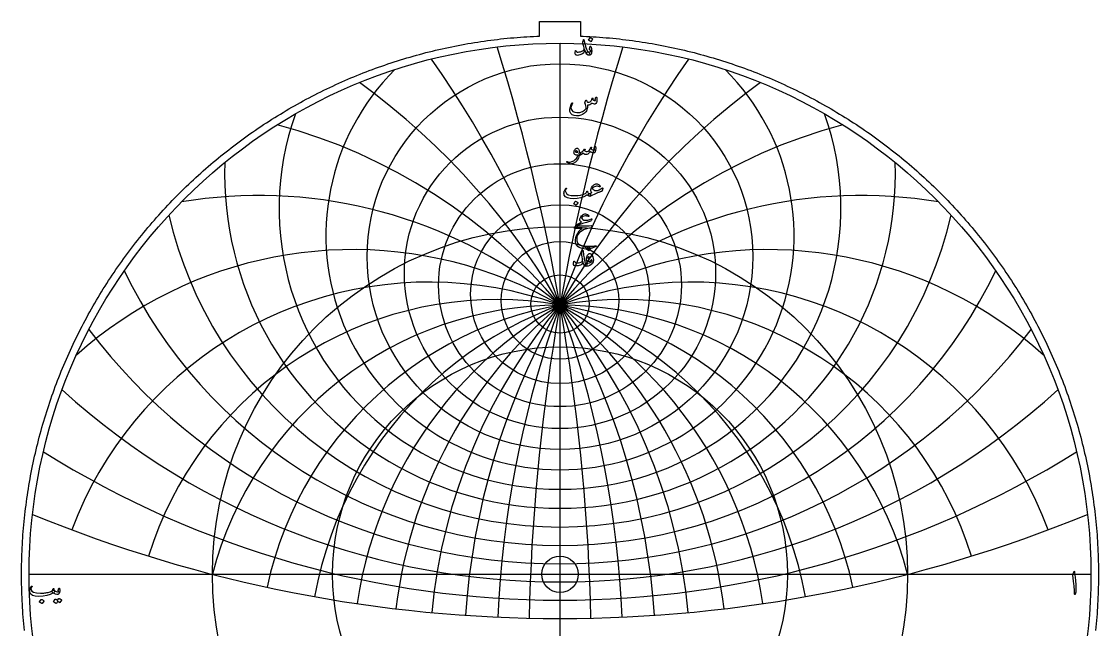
# Model space of a CAD drawing. Header units: millimetres. Extents: x -62 to 62, y -62 to 63.
# Drawn here: x -61.6 to 61.6, y -6.3 to 63.2 of the extents above; entities that cross this region are included whole.
import ezdxf

# ---------------------------------------------------------------- set-up
doc = ezdxf.new("R2010")
doc.units = ezdxf.units.MM
for name, color, linetype in [('CUT_INNER', 6, 'Continuous'), ('CUT_OUTER', 1, 'Continuous'), ('ENGRAVE', 7, 'Continuous'), ('ENGRAVE_FINE', 8, 'Continuous'), ('TEXT', 5, 'Continuous')]:
    doc.layers.add(name, color=color, linetype=linetype)

msp = doc.modelspace()

# ---------------------------------------------------------------- linework, layer by layer
at = {"layer": 'CUT_INNER'}
msp.add_circle((0, 0), 2.075, dxfattribs=at)
at = {"layer": 'CUT_OUTER'}
msp.add_lwpolyline([(-61.2776, -6.4152), (-61.3158, -6.0391), (-61.3517, -5.6627), (-61.3853, -5.2862), (-61.4166, -4.9094), (-61.4456, -4.5325), (-61.4722, -4.1554), (-61.4966, -3.7781), (-61.5186, -3.4007), (-61.5383, -3.0232), (-61.5557, -2.6455), (-61.5708, -2.2678), (-61.5835, -1.89), (-61.5939, -1.512), (-61.6021, -1.1341), (-61.6079, -0.7561), (-61.6113, -0.378), (-61.6125, 0), (-61.6113, 0.378), (-61.6079, 0.7561), (-61.6021, 1.1341), (-61.5939, 1.512), (-61.5835, 1.89), (-61.5708, 2.2678), (-61.5557, 2.6455), (-61.5383, 3.0232), (-61.5186, 3.4007), (-61.4966, 3.7781), (-61.4722, 4.1554), (-61.4456, 4.5325), (-61.4166, 4.9094), (-61.3853, 5.2862), (-61.3517, 5.6627), (-61.3158, 6.0391), (-61.2776, 6.4152), (-61.2371, 6.7911), (-61.1943, 7.1667), (-61.1491, 7.542), (-61.1017, 7.9171), (-61.052, 8.2919), (-61, 8.6663), (-60.9456, 9.0404), (-60.889, 9.4142), (-60.8301, 9.7876), (-60.7689, 10.1607), (-60.7054, 10.5334), (-60.6396, 10.9057), (-60.5716, 11.2775), (-60.5012, 11.649), (-60.4286, 12.02), (-60.3537, 12.3906), (-60.2766, 12.7606), (-60.1971, 13.1303), (-60.1154, 13.4994), (-60.0315, 13.868), (-59.9453, 14.2361), (-59.8568, 14.6036), (-59.7661, 14.9706), (-59.6731, 15.3371), (-59.5778, 15.7029), (-59.4804, 16.0682), (-59.3807, 16.4328), (-59.2787, 16.7969), (-59.1745, 17.1603), (-59.0681, 17.5231), (-58.9595, 17.8852), (-58.8486, 18.2466), (-58.7356, 18.6073), (-58.6203, 18.9674), (-58.5028, 19.3267), (-58.3831, 19.6853), (-58.2612, 20.0432), (-58.1372, 20.4003), (-58.0109, 20.7566), (-57.8824, 21.1122), (-57.7518, 21.4669), (-57.619, 21.8209), (-57.484, 22.174), (-57.3469, 22.5263), (-57.2076, 22.8778), (-57.0661, 23.2284), (-56.9225, 23.5781), (-56.7768, 23.9269), (-56.6289, 24.2748), (-56.4789, 24.6218), (-56.3267, 24.9679), (-56.1725, 25.3131), (-56.0161, 25.6573), (-55.8576, 26.0005), (-55.697, 26.3427), (-55.5344, 26.684), (-55.3696, 27.0242), (-55.2027, 27.3635), (-55.0338, 27.7017), (-54.8628, 28.0388), (-54.6897, 28.3749), (-54.5146, 28.71), (-54.3374, 29.0439), (-54.1581, 29.3768), (-53.9769, 29.7085), (-53.7936, 30.0392), (-53.6082, 30.3687), (-53.4209, 30.6971), (-53.2315, 31.0243), (-53.0402, 31.3503), (-52.8468, 31.6752), (-52.6515, 31.9988), (-52.4541, 32.3213), (-52.2548, 32.6425), (-52.0535, 32.9625), (-51.8503, 33.2813), (-51.6451, 33.5988), (-51.438, 33.9151), (-51.2289, 34.2301), (-51.0179, 34.5438), (-50.805, 34.8562), (-50.5902, 35.1672), (-50.3734, 35.477), (-50.1548, 35.7854), (-49.9343, 36.0925), (-49.7119, 36.3982), (-49.4876, 36.7025), (-49.2615, 37.0055), (-49.0335, 37.307), (-48.8037, 37.6072), (-48.572, 37.906), (-48.3385, 38.2033), (-48.1032, 38.4992), (-47.866, 38.7936), (-47.6271, 39.0866), (-47.3864, 39.3781), (-47.1439, 39.6681), (-46.8996, 39.9566), (-46.6535, 40.2436), (-46.4057, 40.5291), (-46.1562, 40.8131), (-45.9049, 41.0955), (-45.6519, 41.3764), (-45.3971, 41.6558), (-45.1407, 41.9335), (-44.8825, 42.2097), (-44.6227, 42.4843), (-44.3612, 42.7573), (-44.098, 43.0287), (-43.8331, 43.2985), (-43.5666, 43.5666), (-43.2985, 43.8331), (-43.0287, 44.098), (-42.7573, 44.3612), (-42.4843, 44.6227), (-42.2097, 44.8825), (-41.9335, 45.1407), (-41.6558, 45.3971), (-41.3764, 45.6519), (-41.0955, 45.9049), (-40.8131, 46.1562), (-40.5291, 46.4057), (-40.2436, 46.6535), (-39.9566, 46.8996), (-39.6681, 47.1439), (-39.3781, 47.3864), (-39.0866, 47.6271), (-38.7936, 47.866), (-38.4992, 48.1032), (-38.2033, 48.3385), (-37.906, 48.572), (-37.6072, 48.8037), (-37.307, 49.0335), (-37.0055, 49.2615), (-36.7025, 49.4876), (-36.3982, 49.7119), (-36.0925, 49.9343), (-35.7854, 50.1548), (-35.477, 50.3734), (-35.1672, 50.5902), (-34.8562, 50.805), (-34.5438, 51.0179), (-34.2301, 51.2289), (-33.9151, 51.438), (-33.5988, 51.6451), (-33.2813, 51.8503), (-32.9625, 52.0535), (-32.6425, 52.2548), (-32.3213, 52.4541), (-31.9988, 52.6515), (-31.6752, 52.8468), (-31.3503, 53.0402), (-31.0243, 53.2315), (-30.6971, 53.4209), (-30.3687, 53.6082), (-30.0392, 53.7936), (-29.7085, 53.9769), (-29.3768, 54.1581), (-29.0439, 54.3374), (-28.71, 54.5146), (-28.3749, 54.6897), (-28.0388, 54.8628), (-27.7017, 55.0338), (-27.3635, 55.2027), (-27.0242, 55.3696), (-26.684, 55.5344), (-26.3427, 55.697), (-26.0005, 55.8576), (-25.6573, 56.0161), (-25.3131, 56.1725), (-24.9679, 56.3267), (-24.6218, 56.4789), (-24.2748, 56.6289), (-23.9269, 56.7768), (-23.5781, 56.9225), (-23.2284, 57.0661), (-22.8778, 57.2076), (-22.5263, 57.3469), (-22.174, 57.484), (-21.8209, 57.619), (-21.4669, 57.7518), (-21.1122, 57.8824), (-20.7566, 58.0109), (-20.4003, 58.1372), (-20.0432, 58.2612), (-19.6853, 58.3831), (-19.3267, 58.5028), (-18.9674, 58.6203), (-18.6073, 58.7356), (-18.2466, 58.8486), (-17.8852, 58.9595), (-17.5231, 59.0681), (-17.1603, 59.1745), (-16.7969, 59.2787), (-16.4328, 59.3807), (-16.0682, 59.4804), (-15.7029, 59.5778), (-15.3371, 59.6731), (-14.9706, 59.7661), (-14.6036, 59.8568), (-14.2361, 59.9453), (-13.868, 60.0315), (-13.4994, 60.1154), (-13.1303, 60.1971), (-12.7606, 60.2766), (-12.3906, 60.3537), (-12.02, 60.4286), (-11.649, 60.5012), (-11.2775, 60.5716), (-10.9057, 60.6396), (-10.5334, 60.7054), (-10.1607, 60.7689), (-9.7876, 60.8301), (-9.4142, 60.889), (-9.0404, 60.9456), (-8.6663, 61), (-8.2919, 61.052), (-7.9171, 61.1017), (-7.542, 61.1491), (-7.1667, 61.1943), (-6.7911, 61.2371), (-6.4152, 61.2776), (-6.0391, 61.3158), (-5.6627, 61.3517), (-5.2862, 61.3853), (-4.9094, 61.4166), (-4.5325, 61.4456), (-4.1554, 61.4722), (-3.7781, 61.4966), (-3.4007, 61.5186), (-3.0232, 61.5383), (-2.6455, 61.5557), (-2.3625, 61.567), (-2.3625, 63.2325), (2.3625, 63.2325), (2.3625, 61.567), (2.6455, 61.5557), (3.0232, 61.5383), (3.4007, 61.5186), (3.7781, 61.4966), (4.1554, 61.4722), (4.5325, 61.4456), (4.9094, 61.4166), (5.2862, 61.3853), (5.6627, 61.3517), (6.0391, 61.3158), (6.4152, 61.2776), (6.7911, 61.2371), (7.1667, 61.1943), (7.542, 61.1491), (7.9171, 61.1017), (8.2919, 61.052), (8.6663, 61), (9.0404, 60.9456), (9.4142, 60.889), (9.7876, 60.8301), (10.1607, 60.7689), (10.5334, 60.7054), (10.9057, 60.6396), (11.2775, 60.5716), (11.649, 60.5012), (12.02, 60.4286), (12.3906, 60.3537), (12.7606, 60.2766), (13.1303, 60.1971), (13.4994, 60.1154), (13.868, 60.0315), (14.2361, 59.9453), (14.6036, 59.8568), (14.9706, 59.7661), (15.3371, 59.6731), (15.7029, 59.5778), (16.0682, 59.4804), (16.4328, 59.3807), (16.7969, 59.2787), (17.1603, 59.1745), (17.5231, 59.0681), (17.8852, 58.9595), (18.2466, 58.8486), (18.6073, 58.7356), (18.9674, 58.6203), (19.3267, 58.5028), (19.6853, 58.3831), (20.0432, 58.2612), (20.4003, 58.1372), (20.7566, 58.0109), (21.1122, 57.8824), (21.4669, 57.7518), (21.8209, 57.619), (22.174, 57.484), (22.5263, 57.3469), (22.8778, 57.2076), (23.2284, 57.0661), (23.5781, 56.9225), (23.9269, 56.7768), (24.2748, 56.6289), (24.6218, 56.4789), (24.9679, 56.3267), (25.3131, 56.1725), (25.6573, 56.0161), (26.0005, 55.8576), (26.3427, 55.697), (26.684, 55.5344), (27.0242, 55.3696), (27.3635, 55.2027), (27.7017, 55.0338), (28.0388, 54.8628), (28.3749, 54.6897), (28.71, 54.5146), (29.0439, 54.3374), (29.3768, 54.1581), (29.7085, 53.9769), (30.0392, 53.7936), (30.3687, 53.6082), (30.6971, 53.4209), (31.0243, 53.2315), (31.3503, 53.0402), (31.6752, 52.8468), (31.9988, 52.6515), (32.3213, 52.4541), (32.6425, 52.2548), (32.9625, 52.0535), (33.2813, 51.8503), (33.5988, 51.6451), (33.9151, 51.438), (34.2301, 51.2289), (34.5438, 51.0179), (34.8562, 50.805), (35.1672, 50.5902), (35.477, 50.3734), (35.7854, 50.1548), (36.0925, 49.9343), (36.3982, 49.7119), (36.7025, 49.4876), (37.0055, 49.2615), (37.307, 49.0335), (37.6072, 48.8037), (37.906, 48.572), (38.2033, 48.3385), (38.4992, 48.1032), (38.7936, 47.866), (39.0866, 47.6271), (39.3781, 47.3864), (39.6681, 47.1439), (39.9566, 46.8996), (40.2436, 46.6535), (40.5291, 46.4057), (40.8131, 46.1562), (41.0955, 45.9049), (41.3764, 45.6519), (41.6558, 45.3971), (41.9335, 45.1407), (42.2097, 44.8825), (42.4843, 44.6227), (42.7573, 44.3612), (43.0287, 44.098), (43.2985, 43.8331), (43.5666, 43.5666), (43.8331, 43.2985), (44.098, 43.0287), (44.3612, 42.7573), (44.6227, 42.4843), (44.8825, 42.2097), (45.1407, 41.9335), (45.3971, 41.6558), (45.6519, 41.3764), (45.9049, 41.0955), (46.1562, 40.8131), (46.4057, 40.5291), (46.6535, 40.2436), (46.8996, 39.9566), (47.1439, 39.6681), (47.3864, 39.3781), (47.6271, 39.0866), (47.866, 38.7936), (48.1032, 38.4992), (48.3385, 38.2033), (48.572, 37.906), (48.8037, 37.6072), (49.0335, 37.307), (49.2615, 37.0055), (49.4876, 36.7025), (49.7119, 36.3982), (49.9343, 36.0925), (50.1548, 35.7854), (50.3734, 35.477), (50.5902, 35.1672), (50.805, 34.8562), (51.0179, 34.5438), (51.2289, 34.2301), (51.438, 33.9151), (51.6451, 33.5988), (51.8503, 33.2813), (52.0535, 32.9625), (52.2548, 32.6425), (52.4541, 32.3213), (52.6515, 31.9988), (52.8468, 31.6752), (53.0402, 31.3503), (53.2315, 31.0243), (53.4209, 30.6971), (53.6082, 30.3687), (53.7936, 30.0392), (53.9769, 29.7085), (54.1581, 29.3768), (54.3374, 29.0439), (54.5146, 28.71), (54.6897, 28.3749), (54.8628, 28.0388), (55.0338, 27.7017), (55.2027, 27.3635), (55.3696, 27.0242), (55.5344, 26.684), (55.697, 26.3427), (55.8576, 26.0005), (56.0161, 25.6573), (56.1725, 25.3131), (56.3267, 24.9679), (56.4789, 24.6218), (56.6289, 24.2748), (56.7768, 23.9269), (56.9225, 23.5781), (57.0661, 23.2284), (57.2076, 22.8778), (57.3469, 22.5263), (57.484, 22.174), (57.619, 21.8209), (57.7518, 21.4669), (57.8824, 21.1122), (58.0109, 20.7566), (58.1372, 20.4003), (58.2612, 20.0432), (58.3831, 19.6853), (58.5028, 19.3267), (58.6203, 18.9674), (58.7356, 18.6073), (58.8486, 18.2466), (58.9595, 17.8852), (59.0681, 17.5231), (59.1745, 17.1603), (59.2787, 16.7969), (59.3807, 16.4328), (59.4804, 16.0682), (59.5778, 15.7029), (59.6731, 15.3371), (59.7661, 14.9706), (59.8568, 14.6036), (59.9453, 14.2361), (60.0315, 13.868), (60.1154, 13.4994), (60.1971, 13.1303), (60.2766, 12.7606), (60.3537, 12.3906), (60.4286, 12.02), (60.5012, 11.649), (60.5716, 11.2775), (60.6396, 10.9057), (60.7054, 10.5334), (60.7689, 10.1607), (60.8301, 9.7876), (60.889, 9.4142), (60.9456, 9.0404), (61, 8.6663), (61.052, 8.2919), (61.1017, 7.9171), (61.1491, 7.542), (61.1943, 7.1667), (61.2371, 6.7911), (61.2776, 6.4152), (61.3158, 6.0391), (61.3517, 5.6627), (61.3853, 5.2862), (61.4166, 4.9094), (61.4456, 4.5325), (61.4722, 4.1554), (61.4966, 3.7781), (61.5186, 3.4007), (61.5383, 3.0232), (61.5557, 2.6455), (61.5708, 2.2678), (61.5835, 1.89), (61.5939, 1.512), (61.6021, 1.1341), (61.6079, 0.7561), (61.6113, 0.378), (61.6125, 0), (61.6113, -0.378), (61.6079, -0.7561), (61.6021, -1.1341), (61.5939, -1.512), (61.5835, -1.89), (61.5708, -2.2678), (61.5557, -2.6455), (61.5383, -3.0232), (61.5186, -3.4007), (61.4966, -3.7781), (61.4722, -4.1554), (61.4456, -4.5325), (61.4166, -4.9094), (61.3853, -5.2862), (61.3517, -5.6627), (61.3158, -6.0391), (61.2776, -6.4152)], dxfattribs=at)
at = {"layer": 'ENGRAVE'}
for points in [[(0, -60.75), (0, 60.75)], [(-60.75, 0), (60.75, 0)]]:
    msp.add_lwpolyline(points, dxfattribs=at)
for centre, radius in [((0, 0), 60.75), ((0, 36.3411), 22.0635), ((0, 34.4854), 17.81), ((0, 33.0774), 13.8964), ((0, 32.0447), 10.2281), ((0, 0), 39.7663), ((0, 31.338), 6.7299), ((0, 30.9259), 3.339), ((0, 30.7904), 0.81), ((0, 0), 26.0306)]:
    msp.add_circle(centre, radius, dxfattribs=at)
for centre, radius, start, end in [((0, 38.7506), 26.7823, 134.845417, 45.154583), ((0, 41.8697), 32.139, 160.359894, 19.640106), ((0, 45.9333), 38.3834, 178.254365, 1.745635), ((0, 51.3069), 45.8949, 192.859961, 347.140039), ((0, 58.5888), 55.2844, 205.59371, 334.40629), ((0, -10.2843), 41.0746, 14.5, 165.5), ((0, -10.2843), 41.0746, 14.5, 165.5), ((0, 68.8235), 67.6085, 217.12705, 322.87295), ((0, 84.0069), 84.8746, 227.837951, 312.162049), ((0, 108.4777), 111.4329, 237.963138, 302.036862), ((0, 153.7649), 158.8238, 247.662981, 292.337019)]:
    msp.add_arc(centre, radius, start, end, dxfattribs=at)
at = {"layer": 'ENGRAVE_FINE'}
for centre, radius, start, end in [((-232.9458, -10.2843), 236.5394, 1.275347, 17.367591), ((-232.9458, -10.2843), 236.5394, 1.275347, 17.367591), ((232.9458, -10.2843), 236.5394, 162.632409, 178.724653), ((232.9458, -10.2843), 236.5394, 162.632409, 178.724653), ((-112.8516, -10.2843), 120.0942, 2.570044, 35.199227), ((-112.8516, -10.2843), 120.0942, 2.570044, 35.199227), ((112.8516, -10.2843), 120.0942, 144.800773, 177.429956), ((112.8516, -10.2843), 120.0942, 144.800773, 177.429956), ((-71.1433, -10.2843), 82.1493, 3.904621, 54.083754), ((-71.1433, -10.2843), 82.1493, 3.904621, 54.083754), ((71.1433, -10.2843), 82.1493, 125.916246, 176.095379), ((71.1433, -10.2843), 82.1493, 125.916246, 176.095379), ((-48.9508, -10.2843), 63.9008, 5.30213, 74.940025), ((-48.9508, -10.2843), 63.9008, 5.30213, 74.940025), ((48.9508, -10.2843), 63.9008, 105.059975, 174.69787), ((48.9508, -10.2843), 63.9008, 105.059975, 174.69787), ((-34.4657, -10.2843), 53.6191, 6.789823, 99.494308), ((-34.4657, -10.2843), 53.6191, 6.789823, 99.494308), ((34.4657, -10.2843), 53.6191, 80.505692, 173.210177), ((34.4657, -10.2843), 53.6191, 80.505692, 173.210177), ((-23.7144, -10.2843), 47.4289, 8.401461, 131.819689), ((-23.7144, -10.2843), 47.4289, 8.401461, 131.819689), ((23.7144, -10.2843), 47.4289, 48.180311, 171.598539), ((23.7144, -10.2843), 47.4289, 48.180311, 171.598539), ((-14.9499, -10.2843), 43.7107, 10.180676, 159.405261), ((-14.9499, -10.2843), 43.7107, 10.180676, 159.405261), ((14.9499, -10.2843), 43.7107, 20.594739, 169.819324), ((14.9499, -10.2843), 43.7107, 20.594739, 169.819324), ((-7.2426, -10.2843), 41.7083, 12.186153, 162.758056), ((-7.2426, -10.2843), 41.7083, 12.186153, 162.758056), ((7.2426, -10.2843), 41.7083, 17.241944, 167.813847), ((7.2426, -10.2843), 41.7083, 17.241944, 167.813847)]:
    msp.add_arc(centre, radius, start, end, dxfattribs=at)
at = {"layer": 'TEXT'}
for points in [[(2.7538, 61.0729), (2.7745, 60.9787), (2.7969, 60.8829), (2.8212, 60.7855), (2.8472, 60.6866), (2.8751, 60.5857), (2.9047, 60.4823), (2.9362, 60.3764), (2.9694, 60.2681), (3.0365, 60.0732), (3.0978, 59.9268), (3.1533, 59.8289), (3.2029, 59.7795), (3.2463, 59.7501), (3.2901, 59.7085), (3.3343, 59.6548), (3.379, 59.5891), (3.4212, 59.5075), (3.4329, 59.4462), (3.414, 59.4051), (3.3646, 59.3843), (3.205, 59.4004), (3.0637, 59.5064), (2.9409, 59.7022), (2.8365, 59.9878), (2.8342, 59.9926), (2.8311, 59.9959), (2.827, 59.998), (2.8221, 59.9986), (2.8185, 59.998), (2.8149, 59.9959), (2.8113, 59.9926), (2.8077, 59.9878), (2.7976, 59.9416), (2.7853, 59.8926), (2.7707, 59.841), (2.7538, 59.7867), (2.7354, 59.7352), (2.7161, 59.6923), (2.6959, 59.658), (2.6748, 59.6322), (2.5989, 59.5659), (2.5041, 59.5073), (2.3905, 59.4563), (2.258, 59.413), (2.1233, 59.3809), (2.0065, 59.3672), (1.9077, 59.3719), (1.8269, 59.395), (1.7577, 59.453), (1.7263, 59.5549), (1.7326, 59.7009), (1.7766, 59.8908), (1.7809, 59.8971), (1.7865, 59.9016), (1.7935, 59.9043), (1.8018, 59.9052), (1.8116, 59.9041), (1.8197, 59.9007), (1.826, 59.8951), (1.8305, 59.8872), (1.8476, 59.8475), (1.8664, 59.8145), (1.8871, 59.7882), (1.9095, 59.7687), (1.9796, 59.7426), (2.0748, 59.7364), (2.1952, 59.7498), (2.3407, 59.7831), (2.4958, 59.8329), (2.6164, 59.889), (2.7024, 59.9515), (2.7538, 60.0202), (2.7624, 60.0898), (2.7484, 60.2088), (2.7121, 60.3772), (2.6532, 60.595), (2.6249, 60.7098), (2.6083, 60.8025), (2.6034, 60.8732), (2.6101, 60.922), (2.6784, 61.116), (2.6858, 61.1364), (2.6937, 61.151), (2.702, 61.1598), (2.7107, 61.1627), (2.7215, 61.1571), (2.7323, 61.1402), (2.7431, 61.1121), (2.7538, 61.0729)], [(3.4796, 59.9124), (3.4585, 59.9477), (3.4383, 59.978), (3.4189, 60.0033), (3.4005, 60.0238), (3.3873, 60.0413), (3.3799, 60.0615), (3.3783, 60.0844), (3.3826, 60.11), (3.458, 60.383), (3.4686, 60.4068), (3.4823, 60.4136), (3.4991, 60.4033), (3.5191, 60.3759), (3.5492, 60.3177), (3.5748, 60.2474), (3.5959, 60.165), (3.6125, 60.0705), (3.6222, 59.9798), (3.626, 59.8908), (3.624, 59.8037), (3.6161, 59.7184), (3.6033, 59.6441), (3.5865, 59.5792), (3.5656, 59.5237), (3.5406, 59.4777), (3.5099, 59.4435), (3.4679, 59.4166), (3.4147, 59.3968), (3.3502, 59.3843), (3.2842, 59.3818), (3.2227, 59.3923), (3.1657, 59.4159), (3.1131, 59.4525), (3.0725, 59.499), (3.0511, 59.5522), (3.0491, 59.6122), (3.0664, 59.6789), (3.094, 59.7334), (3.1266, 59.7678), (3.1641, 59.7819), (3.2065, 59.7759), (3.3044, 59.7523), (3.3898, 59.7498), (3.4625, 59.7685), (3.5227, 59.8082), (3.524, 59.8188), (3.5173, 59.8396), (3.5025, 59.8709), (3.4796, 59.9124)], [(3.4472, 61.3818), (3.4517, 61.3863), (3.458, 61.389), (3.4661, 61.3899), (3.476, 61.389), (3.5458, 61.3607), (3.6116, 61.3261), (3.6734, 61.2853), (3.7311, 61.2381), (3.7367, 61.2309), (3.7391, 61.2237), (3.7385, 61.2166), (3.7347, 61.2094), (3.5658, 60.9363), (3.5595, 60.9298), (3.5514, 60.9282), (3.5415, 60.9316), (3.5299, 60.9399), (3.5198, 60.9471), (3.5038, 60.9579), (3.482, 60.9723), (3.4544, 60.9902), (3.4205, 61.0118), (3.3799, 61.0369), (3.3325, 61.0657), (3.2784, 61.098), (3.2712, 61.1034), (3.2676, 61.1088), (3.2676, 61.1142), (3.2712, 61.1196)], [(4.0993, 54.5648), (4.1056, 54.5805), (4.1137, 54.5917), (4.1236, 54.5984), (4.1352, 54.6007), (4.1503, 54.5989), (4.1631, 54.5935), (4.1736, 54.5845), (4.182, 54.5719), (4.2024, 54.527), (4.217, 54.4714), (4.2257, 54.4049), (4.2287, 54.3276), (4.2208, 54.2014), (4.1972, 54.0815), (4.1579, 53.9679), (4.1029, 53.8606), (4.084, 53.8348), (4.0634, 53.8148), (4.0409, 53.8006), (4.0167, 53.7923), (3.9289, 53.7867), (3.8344, 53.8022), (3.7331, 53.8388), (3.6251, 53.8965), (3.5341, 53.7719), (3.4266, 53.689), (3.3024, 53.6479), (3.1616, 53.6486), (3.157, 53.5728), (3.1504, 53.5), (3.1417, 53.43), (3.1311, 53.363), (3.1184, 53.2984), (3.1037, 53.2359), (3.087, 53.1754), (3.0682, 53.1169), (3.0246, 53.0114), (2.9658, 52.9139), (2.8917, 52.8245), (2.8023, 52.7432), (2.5933, 52.604), (2.3721, 52.5061), (2.1388, 52.4495), (1.8934, 52.4343), (1.617, 52.4718), (1.3985, 52.5699), (1.2379, 52.7286), (1.1353, 52.948), (1.1214, 53.0271), (1.1191, 53.1205), (1.1286, 53.2283), (1.1497, 53.3504), (1.1836, 53.4842), (1.2314, 53.6235), (1.2932, 53.7681), (1.3688, 53.9181), (1.3749, 53.9275), (1.3823, 53.9342), (1.3911, 53.9383), (1.4012, 53.9396), (1.4113, 53.9387), (1.42, 53.936), (1.4274, 53.9315), (1.4335, 53.9253), (1.4375, 53.916), (1.4389, 53.9064), (1.4375, 53.8963), (1.4335, 53.8857), (1.3374, 53.6861), (1.2754, 53.522), (1.2476, 53.3933), (1.2539, 53.3001), (1.3446, 53.0947), (1.4874, 52.9453), (1.6823, 52.8521), (1.9293, 52.8151), (2.2747, 52.8371), (2.567, 52.9247), (2.8064, 53.0778), (2.9928, 53.2965), (2.9921, 53.4407), (2.9685, 53.5929), (2.922, 53.7533), (2.8526, 53.9217), (2.8439, 53.9387), (2.8392, 53.954), (2.8385, 53.9675), (2.8419, 53.9791), (2.8612, 54.0192), (2.8796, 54.0568), (2.8971, 54.092), (2.9137, 54.1247), (2.9294, 54.1544), (2.9443, 54.1808), (2.9582, 54.2038), (2.9712, 54.2235), (2.9786, 54.2318), (2.9865, 54.2351), (2.9948, 54.2336), (3.0035, 54.227), (3.008, 54.2221), (3.0143, 54.2145), (3.0224, 54.2041), (3.0323, 54.1911), (3.0435, 54.1754), (3.0556, 54.157), (3.0687, 54.1359), (3.0826, 54.1121), (3.1109, 54.0663), (3.1347, 54.033), (3.154, 54.0124), (3.1688, 54.0043), (3.2622, 53.9964), (3.3556, 54.0124), (3.449, 54.0521), (3.5424, 54.1157), (3.5764, 54.1579), (3.6098, 54.227), (3.6428, 54.3232), (3.6754, 54.4462), (3.6785, 54.4579), (3.6844, 54.4678), (3.6929, 54.4758), (3.7041, 54.4821), (3.7147, 54.4862), (3.7248, 54.4875), (3.7344, 54.4862), (3.7436, 54.4821), (3.7573, 54.4597), (3.7625, 54.4175), (3.7591, 54.3555), (3.7472, 54.2738), (3.8198, 54.2293), (3.8972, 54.2001), (3.9796, 54.1862), (4.067, 54.1875), (4.0659, 54.2138), (4.0625, 54.2351), (4.0569, 54.2515), (4.049, 54.263), (4.04, 54.2738), (4.0346, 54.2845), (4.0329, 54.2953), (4.0346, 54.3061)], [(2.2006, 47.8996), (2.1163, 47.6039), (1.9751, 47.3562), (1.7768, 47.1566), (1.5215, 47.005), (1.4858, 46.9896), (1.4506, 46.9758), (1.4158, 46.9636), (1.3814, 46.9529), (1.3477, 46.944), (1.3149, 46.9372), (1.2831, 46.9324), (1.2521, 46.9295), (1.1748, 46.9406), (1.0724, 46.9807), (0.9449, 47.0501), (0.7922, 47.1487), (0.7758, 47.1629), (0.7662, 47.1765), (0.7632, 47.1898), (0.7671, 47.2026), (0.7756, 47.2125), (0.7868, 47.217), (0.8007, 47.2161), (0.8173, 47.2098), (0.9761, 47.1584), (1.1542, 47.1586), (1.3515, 47.2105), (1.5682, 47.314), (1.7452, 47.4341), (1.8916, 47.5753), (2.0074, 47.7377), (2.0928, 47.9211), (2.0921, 47.9277), (2.0901, 47.9328), (2.0867, 47.9366), (2.082, 47.9391), (1.9583, 47.9463), (1.853, 47.9607), (1.7661, 47.9822), (1.6976, 48.011), (1.6446, 48.0554), (1.6113, 48.1169), (1.5979, 48.1955), (1.6042, 48.2912), (1.6062, 48.3039), (1.6087, 48.3168), (1.6116, 48.3299), (1.6149, 48.3433), (1.6188, 48.3571), (1.623, 48.3716), (1.6277, 48.3867), (1.6329, 48.4026), (1.6751, 48.5052), (1.7263, 48.5903), (1.7865, 48.6579), (1.8557, 48.708), (1.9264, 48.7353), (1.9913, 48.7349), (2.0503, 48.7066), (2.1036, 48.6505), (2.15, 48.5723), (2.1853, 48.4816), (2.2093, 48.3783), (2.2221, 48.2625), (2.2292, 48.2626), (2.236, 48.2629), (2.2427, 48.2635), (2.2491, 48.2643), (2.2555, 48.265), (2.2621, 48.2656), (2.2689, 48.2659), (2.276, 48.266), (2.3003, 48.2609), (2.3191, 48.2454), (2.3326, 48.2196), (2.3407, 48.1834), (2.344, 48.1437), (2.3434, 48.1035), (2.3387, 48.0628), (2.3299, 48.0217), (2.3184, 47.9856), (2.3056, 47.9598), (2.2915, 47.9443), (2.276, 47.9391), (2.2077, 47.9391), (2.2073, 47.9326), (2.2059, 47.9238), (2.2037, 47.9128), (2.2006, 47.8996)], [(2.0281, 48.302), (1.9904, 48.3678), (1.9491, 48.4142), (1.9042, 48.4414), (1.8557, 48.4493), (1.8267, 48.4416), (1.8009, 48.4295), (1.7782, 48.4129), (1.7586, 48.3918), (1.7524, 48.3806), (1.7515, 48.3684), (1.756, 48.3554), (1.7658, 48.3415), (1.8029, 48.3089), (1.8565, 48.2867), (1.9268, 48.2748), (2.0137, 48.2732), (2.0227, 48.275), (2.0281, 48.2804), (2.0299, 48.2894), (2.0281, 48.302)], [(4.0149, 48.963), (4.0227, 48.9684), (4.032, 48.9666), (4.0425, 48.9577), (4.0544, 48.9415), (4.0672, 48.9141), (4.0769, 48.875), (4.0834, 48.8243), (4.0867, 48.7618), (4.0879, 48.6909), (4.084, 48.6217), (4.0753, 48.5544), (4.0616, 48.4888), (4.0216, 48.3613), (3.9772, 48.2696), (3.9282, 48.214), (3.8748, 48.1942), (3.7484, 48.2016), (3.6314, 48.2346), (3.5238, 48.2932), (3.4257, 48.3774), (3.3583, 48.2447), (3.2784, 48.1412), (3.1859, 48.0669), (3.0808, 48.0217), (2.9705, 48.0119), (2.8589, 48.0397), (2.746, 48.1053), (2.6317, 48.2086), (2.5392, 48.0907), (2.4485, 48.0065), (2.3595, 47.9559), (2.2724, 47.9391), (2.2549, 47.949), (2.2383, 47.9786), (2.2226, 48.028), (2.2077, 48.0972), (2.2024, 48.1655), (2.2113, 48.2157), (2.2347, 48.2481), (2.2724, 48.2625), (2.4381, 48.3), (2.5832, 48.3729), (2.7076, 48.4814), (2.8113, 48.6253), (2.8169, 48.6332), (2.823, 48.6388), (2.8295, 48.6422), (2.8365, 48.6433), (2.845, 48.6424), (2.8526, 48.6397), (2.8594, 48.6352), (2.8652, 48.6289), (2.8686, 48.6096), (2.8607, 48.5768), (2.8416, 48.5306), (2.8113, 48.4708), (2.8511, 48.4248), (2.9128, 48.3909), (2.9966, 48.3691), (3.1023, 48.3595), (3.2341, 48.3871), (3.3493, 48.4771), (3.4479, 48.6296), (3.5299, 48.8445), (3.5339, 48.8555), (3.5389, 48.8633), (3.5447, 48.8681), (3.5514, 48.8696), (3.5615, 48.8687), (3.5703, 48.866), (3.5777, 48.8615), (3.5838, 48.8553), (3.5883, 48.8463), (3.5909, 48.8373), (3.5918, 48.8283), (3.5909, 48.8193), (3.555, 48.6684), (3.597, 48.6312), (3.6475, 48.5984), (3.7066, 48.5701), (3.7742, 48.5463), (3.84, 48.5308), (3.89, 48.5274), (3.9244, 48.5362), (3.943, 48.5571), (3.9491, 48.5889), (3.9457, 48.6343), (3.9329, 48.6931), (3.9107, 48.7654), (3.9145, 48.7859), (3.9332, 48.8256), (3.9666, 48.8847), (4.0149, 48.963)], [(4.8897, 44.1399), (4.8179, 43.8524), (4.8098, 43.8385), (4.7963, 43.8255), (4.7774, 43.8134), (4.7532, 43.8021), (4.6994, 43.7832), (4.6423, 43.7622), (4.5818, 43.7392), (4.5179, 43.7141), (4.4506, 43.6873), (4.38, 43.6589), (4.306, 43.6289), (4.2287, 43.5974), (3.4023, 43.2381), (3.3646, 43.2464), (3.3341, 43.2713), (3.3107, 43.3129), (3.2945, 43.371), (3.2918, 43.4328), (3.3089, 43.4851), (3.3457, 43.528), (3.4023, 43.5614), (3.4094, 43.5647), (3.4234, 43.5709), (3.4444, 43.58), (3.4724, 43.592), (3.5071, 43.6067), (3.5483, 43.6238), (3.596, 43.6435), (3.6502, 43.6656), (3.5804, 43.7372), (3.5362, 43.8156), (3.5175, 43.9007), (3.5245, 43.9926), (3.5936, 44.211), (3.7113, 44.3958), (3.8775, 44.547), (4.0921, 44.6644), (4.1391, 44.6754), (4.1936, 44.6725), (4.2558, 44.6556), (4.3257, 44.6249), (4.3982, 44.5829), (4.4649, 44.536), (4.5257, 44.4841), (4.5807, 44.4273), (4.5962, 44.4064), (4.6032, 44.3869), (4.6016, 44.3687), (4.5915, 44.3518), (4.5763, 44.3388), (4.5592, 44.3321), (4.5403, 44.3316), (4.5197, 44.3375), (4.4121, 44.3714), (4.2978, 44.3869), (4.1768, 44.3839), (4.049, 44.3626), (3.9334, 44.328), (3.8415, 44.2818), (3.7735, 44.2238), (3.7293, 44.1542), (3.7248, 44.1232), (3.7365, 44.0878), (3.7643, 44.0478), (3.8083, 44.0033), (3.8586, 43.9629), (3.9089, 43.9315), (3.9592, 43.909), (4.0095, 43.8956), (4.1602, 43.8917), (4.3212, 43.9234), (4.4925, 43.9905), (4.6742, 44.0932), (4.6937, 44.1055), (4.7128, 44.1174), (4.7314, 44.1289), (4.7496, 44.1399), (4.7671, 44.1502), (4.7837, 44.1596), (4.7995, 44.1681), (4.8143, 44.1758), (4.8554, 44.1951), (4.8816, 44.1955), (4.8931, 44.1771), (4.8897, 44.1399)], [(0.6611, 44.1506), (0.6739, 44.1646), (0.6871, 44.1704), (0.7008, 44.1681), (0.715, 44.1578), (0.7257, 44.1443), (0.7293, 44.1291), (0.7257, 44.112), (0.715, 44.0932), (0.6602, 44.0083), (0.6251, 43.9297), (0.6099, 43.8574), (0.6144, 43.7914), (0.7269, 43.5744), (0.9458, 43.4231), (1.2712, 43.3373), (1.703, 43.3171), (2.0234, 43.3407), (2.3308, 43.3899), (2.6252, 43.4646), (2.9065, 43.565), (2.9562, 43.5944), (2.9972, 43.6396), (3.0298, 43.7004), (3.0538, 43.777), (3.0619, 43.7988), (3.0754, 43.8138), (3.0942, 43.8221), (3.1185, 43.8237), (3.1358, 43.8163), (3.1481, 43.8012), (3.1556, 43.7786), (3.158, 43.7482), (3.1749, 43.6732), (3.2218, 43.6171), (3.2988, 43.5798), (3.4059, 43.5614), (3.4445, 43.5529), (3.4706, 43.5309), (3.4841, 43.4954), (3.485, 43.4465), (3.4719, 43.3553), (3.4544, 43.2902), (3.4324, 43.2511), (3.4059, 43.2381), (3.3271, 43.2484), (3.2523, 43.2794), (3.1816, 43.331), (3.1149, 43.4033), (3.1093, 43.4063), (3.0996, 43.4042), (3.0859, 43.3973), (3.0682, 43.3854), (2.7332, 43.1968), (2.3676, 43.062), (1.9715, 42.9812), (1.5449, 42.9543), (1.1506, 42.9812), (0.8443, 43.062), (0.626, 43.1968), (0.4958, 43.3854), (0.4662, 43.4907), (0.4563, 43.5983), (0.4662, 43.7081), (0.4958, 43.8201), (0.5358, 43.9243), (0.5766, 44.0141), (0.6184, 44.0896), (0.6611, 44.1506)], [(1.7497, 42.6596), (1.7542, 42.6641), (1.7604, 42.6668), (1.7685, 42.6677), (1.7784, 42.6668), (1.8482, 42.6385), (1.914, 42.604), (1.9758, 42.5631), (2.0335, 42.5159), (2.0391, 42.5088), (2.0416, 42.5016), (2.0409, 42.4944), (2.0371, 42.4872), (1.8682, 42.2141), (1.8619, 42.2076), (1.8539, 42.2061), (1.844, 42.2094), (1.8323, 42.2177), (1.8222, 42.2249), (1.8063, 42.2357), (1.7845, 42.2501), (1.7569, 42.268), (1.7229, 42.2896), (1.6823, 42.3147), (1.6349, 42.3435), (1.5808, 42.3758), (1.5736, 42.3812), (1.57, 42.3866), (1.57, 42.392), (1.5736, 42.3974)], [(3.6448, 40.6571), (3.6478, 40.6318), (3.6314, 40.5844), (3.5957, 40.515), (3.5406, 40.4236), (3.529, 40.4088), (3.5155, 40.3967), (3.5002, 40.3872), (3.4832, 40.3805), (3.2532, 40.3172), (3.0484, 40.2601), (2.8688, 40.2094), (2.7143, 40.1649), (2.585, 40.127), (2.4808, 40.0958), (2.4017, 40.0713), (2.3479, 40.0535), (1.9131, 39.8595), (1.8826, 39.8573), (1.8592, 39.8613), (1.8431, 39.8717), (1.8341, 39.8883), (1.8339, 39.8943), (1.8368, 39.9018), (1.8429, 39.9105), (1.8521, 39.9206), (1.9405, 40.0037), (2.073, 40.0913), (2.2495, 40.1833), (2.47, 40.2799), (2.4101, 40.3311), (2.3595, 40.3805), (2.3184, 40.4281), (2.2868, 40.4739), (2.2672, 40.524), (2.2625, 40.5844), (2.2726, 40.6551), (2.2976, 40.7362), (2.338, 40.8206), (2.3946, 40.905), (2.4673, 40.9895), (2.5562, 41.0739), (2.653, 41.1469), (2.7458, 41.1969), (2.8344, 41.2241), (2.9191, 41.2284), (3.0338, 41.2052), (3.1374, 41.1574), (3.2297, 41.0849), (3.3107, 40.9877), (3.3179, 40.9755), (3.3215, 40.9643), (3.3215, 40.954), (3.3179, 40.9445), (3.31, 40.9358), (3.3008, 40.9311), (3.2903, 40.9304), (3.2784, 40.9338), (3.2255, 40.9506), (3.1746, 40.9652), (3.1258, 40.9776), (3.079, 40.9877), (3.0344, 40.9953), (2.9923, 41.0002), (2.9527, 41.0025), (2.9155, 41.002), (2.7608, 40.9838), (2.6308, 40.9401), (2.5255, 40.8707), (2.4449, 40.7757), (2.5306, 40.6627), (2.6263, 40.579), (2.7318, 40.5244), (2.8472, 40.499), (3.019, 40.4972), (3.2038, 40.5242), (3.4017, 40.5799), (3.6125, 40.6643), (3.6213, 40.6666), (3.6296, 40.6661), (3.6374, 40.663), (3.6448, 40.6571)], [(2.1538, 39.8703), (2.6148, 39.8541), (3.0134, 39.8524), (3.3496, 39.8649), (3.6233, 39.8919), (3.6317, 39.8929), (3.639, 39.8923), (3.6452, 39.8902), (3.6502, 39.8865), (3.6539, 39.8814), (3.6561, 39.8753), (3.6566, 39.868), (3.6556, 39.8595), (3.6485, 39.8268), (3.6417, 39.7967), (3.6351, 39.7693), (3.6287, 39.7446), (3.6225, 39.7226), (3.6165, 39.7033), (3.6108, 39.6866), (3.6053, 39.6727), (3.5936, 39.6505), (3.5802, 39.6341), (3.5649, 39.6235), (3.5478, 39.6188), (3.1329, 39.5436), (2.7718, 39.4257), (2.4646, 39.2652), (2.2113, 39.0619), (2.0833, 38.9158), (1.9904, 38.7611), (1.9324, 38.5978), (1.9095, 38.426), (1.9315, 38.1564), (2.0191, 37.9365), (2.1723, 37.7665), (2.391, 37.6464), (2.5044, 37.61), (2.629, 37.5799), (2.7648, 37.5561), (2.9119, 37.5386), (3.07, 37.5272), (3.2389, 37.5216), (3.4185, 37.5218), (3.6089, 37.5278), (3.6766, 37.5317), (3.7432, 37.5359), (3.8086, 37.5406), (3.873, 37.5458), (3.9357, 37.5514), (3.9965, 37.5575), (4.0552, 37.564), (4.1119, 37.571), (4.1292, 37.5719), (4.1415, 37.5674), (4.1489, 37.5575), (4.1514, 37.5422), (4.1501, 37.5245), (4.146, 37.5108), (4.1393, 37.5011), (4.1299, 37.4955), (4.0284, 37.4526), (3.9323, 37.4138), (3.8415, 37.379), (3.7562, 37.3482), (3.6765, 37.3213), (3.6026, 37.2979), (3.5346, 37.2782), (3.4724, 37.262), (3.4139, 37.2501), (3.357, 37.2395), (3.3016, 37.2303), (3.2478, 37.2225), (3.1954, 37.2164), (3.1441, 37.2126), (3.0939, 37.211), (3.0448, 37.2117), (2.7098, 37.2377), (2.4305, 37.2943), (2.2068, 37.3814), (2.0389, 37.4991), (1.9156, 37.6462), (1.8296, 37.818), (1.7809, 38.0144), (1.7694, 38.2356), (1.8047, 38.51), (1.8889, 38.7763), (2.022, 39.0346), (2.2041, 39.2847), (2.2753, 39.3604), (2.3559, 39.4329), (2.446, 39.5023), (2.5455, 39.5685), (1.676, 39.5757), (1.6551, 39.5847), (1.6464, 39.6009), (1.6497, 39.6242), (1.6652, 39.6548), (1.6944, 39.6992), (1.7209, 39.7392), (1.7447, 39.7747), (1.7658, 39.8056), (1.7842, 39.8319), (1.8, 39.8533), (1.813, 39.8696), (1.8233, 39.8811), (1.8467, 39.8831), (1.9095, 39.882), (2.0119, 39.8777), (2.1538, 39.8703)], [(2.9892, 35.5534), (3.0152, 35.5409), (3.0359, 35.5211), (3.0511, 35.4942), (3.061, 35.46), (3.0675, 35.4178), (3.0691, 35.3774), (3.0657, 35.3388), (3.0574, 35.3019), (3.0451, 35.2705), (3.0296, 35.2481), (3.0109, 35.2346), (2.9892, 35.2301), (2.8816, 35.26), (2.7925, 35.3352), (2.7217, 35.4558), (2.6694, 35.6217), (2.6627, 35.6503), (2.6568, 35.6751), (2.6519, 35.6961), (2.6479, 35.7133), (2.6447, 35.7267), (2.6425, 35.7362), (2.6411, 35.7419), (2.6407, 35.7439), (2.6353, 35.7544), (2.6299, 35.7573), (2.6245, 35.7526), (2.6191, 35.7403), (2.558, 35.6024), (2.4898, 35.4942), (2.4143, 35.4156), (2.3317, 35.3666), (2.2118, 35.3289), (2.0712, 35.3055), (1.91, 35.2966), (1.7281, 35.3019), (1.6066, 35.3394), (1.5404, 35.4304), (1.5294, 35.5748), (1.5736, 35.7726), (1.5837, 35.7964), (1.5961, 35.8139), (1.6107, 35.8251), (1.6275, 35.8301), (1.6441, 35.8285), (1.6581, 35.8202), (1.6693, 35.8052), (1.6778, 35.7834), (1.696, 35.7369), (1.7182, 35.7016), (1.7445, 35.6776), (1.7748, 35.6648), (1.9448, 35.6388), (2.1062, 35.6361), (2.2592, 35.6567), (2.4035, 35.7007), (2.4662, 35.7335), (2.5176, 35.778), (2.5578, 35.8341), (2.5868, 35.9019), (2.585, 35.934), (2.576, 36.0088), (2.5598, 36.1263), (2.5365, 36.2864), (2.5246, 36.372), (2.514, 36.4494), (2.5048, 36.5184), (2.497, 36.5792), (2.4902, 36.6311), (2.4844, 36.6739), (2.4794, 36.7075), (2.4754, 36.7319), (2.472, 36.7691), (2.4727, 36.8019), (2.4774, 36.8302), (2.4862, 36.854), (2.5001, 36.8835), (2.5131, 36.911), (2.5252, 36.9365), (2.5365, 36.96), (2.5466, 36.9814), (2.5553, 37.0009), (2.5627, 37.0183), (2.5688, 37.0336), (2.5751, 37.046), (2.5832, 37.0543), (2.5931, 37.0586), (2.6047, 37.0588), (2.6175, 37.0539), (2.6272, 37.0462), (2.6337, 37.0359), (2.6371, 37.0229), (2.659, 36.8391), (2.6815, 36.6649), (2.7048, 36.5005), (2.7287, 36.3456), (2.7531, 36.2005), (2.7776, 36.065), (2.8025, 35.9391), (2.8275, 35.8229), (2.8578, 35.7144), (2.8949, 35.6334), (2.9386, 35.5797), (2.9892, 35.5534)], [(3.2119, 37.4576), (3.2164, 37.4621), (3.2227, 37.4648), (3.2308, 37.4657), (3.2407, 37.4648), (3.3105, 37.4365), (3.3763, 37.4019), (3.438, 37.361), (3.4957, 37.3139), (3.5014, 37.3067), (3.5038, 37.2995), (3.5031, 37.2923), (3.4993, 37.2851), (3.3305, 37.0121), (3.3242, 37.0056), (3.3161, 37.004), (3.3062, 37.0074), (3.2945, 37.0157), (3.2844, 37.0229), (3.2685, 37.0336), (3.2467, 37.048), (3.2191, 37.066), (3.1852, 37.0875), (3.1445, 37.1127), (3.0972, 37.1414), (3.0431, 37.1738), (3.0359, 37.1792), (3.0323, 37.1845), (3.0323, 37.1899), (3.0359, 37.1953)], [(3.4023, 36.6995), (3.427, 36.6959), (3.4544, 36.6852), (3.4845, 36.6672), (3.5173, 36.642), (3.6576, 36.4925), (3.7553, 36.3241), (3.8103, 36.1368), (3.8227, 35.9307), (3.8117, 35.8233), (3.7894, 35.7277), (3.756, 35.6437), (3.7113, 35.5714), (3.5665, 35.4221), (3.3978, 35.3154), (3.2054, 35.2514), (2.9892, 35.2301), (2.9674, 35.2353), (2.9487, 35.2508), (2.9332, 35.2766), (2.9209, 35.3127), (2.9163, 35.3327), (2.9133, 35.3531), (2.9118, 35.374), (2.9119, 35.3954), (2.9132, 35.4165), (2.9151, 35.4367), (2.9176, 35.456), (2.9209, 35.4744), (2.9306, 35.5063), (2.9452, 35.5301), (2.9647, 35.5458), (2.9892, 35.5534), (3.1998, 35.5817), (3.3826, 35.6343), (3.5375, 35.7111), (3.6646, 35.8121), (3.6585, 35.8626), (3.6511, 35.9028), (3.6424, 35.9327), (3.6323, 35.9522), (3.6201, 35.9691), (3.6089, 35.9801), (3.5986, 35.9852), (3.5891, 35.9846), (3.5826, 35.9823), (3.5775, 35.9792), (3.5737, 35.9751), (3.5712, 35.9702), (3.5366, 35.8992), (3.4939, 35.8445), (3.4432, 35.8058), (3.3844, 35.7834), (3.2135, 35.7701), (3.096, 35.8166), (3.032, 35.9228), (3.0215, 36.0888), (3.0359, 36.184), (3.0646, 36.2828), (3.1077, 36.3852), (3.1652, 36.4911), (3.2258, 36.5823), (3.2856, 36.6474), (3.3444, 36.6865), (3.4023, 36.6995)], [(3.2838, 36.3115), (3.2481, 36.3014), (3.22, 36.2747), (3.1996, 36.2313), (3.1868, 36.1714), (3.187, 36.162), (3.1877, 36.1552), (3.1888, 36.1512), (3.1904, 36.1498), (3.2265, 36.1411), (3.2631, 36.1364), (3.3002, 36.1357), (3.3377, 36.1391), (3.3707, 36.146), (3.3978, 36.1561), (3.4192, 36.1694), (3.4347, 36.1858), (3.3942, 36.2435), (3.3556, 36.2837), (3.3188, 36.3063), (3.2838, 36.3115)], [(58.7846, 0.2541), (58.8213, 0.325), (58.8507, 0.3499), (58.873, 0.3288), (58.8881, 0.2618), (58.9763, -0.6772), (59.0287, -1.2534), (59.0404, -1.7138), (59.0115, -2.0582), (58.9418, -2.2867), (58.9291, -2.3054), (58.9178, -2.3154), (58.908, -2.3169), (58.8996, -2.3097), (58.8929, -2.2984), (58.8881, -2.2838), (58.8852, -2.2659), (58.8843, -2.2445), (58.8843, -2.0786), (58.8766, -1.9025), (58.8613, -1.7164), (58.8383, -1.5202), (58.8333, -1.469), (58.8182, -1.3306), (58.793, -1.1049), (58.7578, -0.7921), (58.6735, -0.0985), (58.6716, -0.0616), (58.6735, -0.0276), (58.6793, 0.0036), (58.6888, 0.0318)], [(-57.9224, -1.8077), (-57.9187, -1.8096), (-57.9152, -1.8115), (-57.912, -1.8134), (-57.909, -1.8153), (-57.906, -1.8175), (-57.9027, -1.8201), (-57.8993, -1.8232), (-57.8956, -1.8268), (-57.8647, -1.8632), (-57.8524, -1.915), (-57.8589, -1.982), (-57.8841, -2.0644), (-57.9073, -2.1145), (-57.931, -2.1459), (-57.9552, -2.1586), (-57.9799, -2.1526), (-57.9923, -2.1466), (-58.0029, -2.1439), (-58.0115, -2.1447), (-58.0182, -2.1487), (-58.3324, -2.3207), (-58.708, -2.4419), (-59.1449, -2.5123), (-59.6431, -2.532), (-60.0459, -2.4975), (-60.3501, -2.4055), (-60.5556, -2.256), (-60.6624, -2.0491), (-60.679, -1.9514), (-60.6826, -1.8537), (-60.6732, -1.7559), (-60.6509, -1.6582), (-60.6205, -1.5717), (-60.5829, -1.4925), (-60.5381, -1.4204), (-60.4862, -1.3555), (-60.4763, -1.3473), (-60.466, -1.342), (-60.4553, -1.3397), (-60.444, -1.3401), (-60.4335, -1.3447), (-60.4248, -1.3507), (-60.4181, -1.3581), (-60.4133, -1.367), (-60.4112, -1.3756), (-60.4124, -1.3861), (-60.4169, -1.3986), (-60.4248, -1.4129), (-60.4804, -1.4944), (-60.5168, -1.5739), (-60.5341, -1.6515), (-60.5321, -1.7272), (-60.4411, -1.9169), (-60.2294, -2.0529), (-59.897, -2.1353), (-59.4438, -2.1641), (-59.3194, -2.1622), (-59.1952, -2.1564), (-59.0712, -2.1468), (-58.9475, -2.1334), (-58.8248, -2.1162), (-58.7037, -2.0951), (-58.5843, -2.0702), (-58.4666, -2.0414), (-58.3523, -2.0089), (-58.2587, -1.9763), (-58.1856, -1.9437), (-58.1332, -1.9111), (-58.1129, -1.8939), (-58.0944, -1.8728), (-58.0775, -1.8479), (-58.0623, -1.8192), (-58.048, -1.7871), (-58.034, -1.7521), (-58.0202, -1.7143), (-58.0067, -1.6735), (-58.0014, -1.6611), (-57.9933, -1.6505), (-57.9823, -1.6419), (-57.9684, -1.6352), (-57.9535, -1.6316), (-57.9396, -1.6323), (-57.9267, -1.6374), (-57.9147, -1.6467), (-57.9051, -1.6596), (-57.8994, -1.6755), (-57.8975, -1.6941), (-57.8994, -1.7157)], [(-58.0373, -2.1142), (-58.079, -2.0747), (-58.1006, -2.0251), (-58.102, -1.9655), (-58.0833, -1.8958), (-58.0429, -1.8333), (-58.0057, -1.7952), (-57.972, -1.7816), (-57.9415, -1.7923), (-57.7978, -1.8874), (-57.6541, -1.9543), (-57.5104, -1.9928), (-57.3667, -2.0031), (-57.3617, -2.0022), (-57.3581, -1.9993), (-57.3559, -1.9945), (-57.3552, -1.9878), (-57.3588, -1.9751), (-57.3696, -1.9562), (-57.3875, -1.931), (-57.4127, -1.8996), (-57.4175, -1.8901), (-57.4204, -1.8805), (-57.4213, -1.8709), (-57.4204, -1.8613), (-57.3284, -1.5969), (-57.3241, -1.5868), (-57.3188, -1.5796), (-57.3126, -1.5753), (-57.3054, -1.5739), (-57.2982, -1.5751), (-57.292, -1.5787), (-57.2867, -1.5847), (-57.2824, -1.5931), (-57.2537, -1.679), (-57.2364, -1.7646), (-57.2307, -1.8496), (-57.2364, -1.9341), (-57.2551, -2.0393), (-57.2805, -2.1248), (-57.3126, -2.1907), (-57.3514, -2.2369), (-57.3808, -2.2623), (-57.4079, -2.281), (-57.4326, -2.2929), (-57.4548, -2.2982), (-57.5832, -2.3011), (-57.7231, -2.2714), (-57.8745, -2.2091), (-58.0373, -2.1142)], [(-59.3748, -2.873), (-59.37, -2.8682), (-59.3633, -2.8654), (-59.3547, -2.8644), (-59.3441, -2.8654), (-59.2697, -2.8955), (-59.1995, -2.9324), (-59.1336, -2.976), (-59.0721, -3.0263), (-59.0661, -3.034), (-59.0634, -3.0417), (-59.0642, -3.0493), (-59.0682, -3.057), (-59.2483, -3.3482), (-59.255, -3.3552), (-59.2637, -3.3569), (-59.2742, -3.3533), (-59.2867, -3.3444), (-59.2974, -3.3367), (-59.3144, -3.3252), (-59.3377, -3.3099), (-59.3671, -3.2908), (-59.4033, -3.2678), (-59.4467, -3.2409), (-59.4972, -3.2103), (-59.5549, -3.1758), (-59.5626, -3.17), (-59.5664, -3.1643), (-59.5664, -3.1585), (-59.5626, -3.1528)], [(-57.3552, -2.7657), (-57.3504, -2.7609), (-57.3437, -2.7581), (-57.3351, -2.7571), (-57.3245, -2.7581), (-57.2868, -2.7722), (-57.2503, -2.7878), (-57.215, -2.8048), (-57.1808, -2.8232), (-57.1477, -2.8433), (-57.1152, -2.8654), (-57.0835, -2.8893), (-57.0525, -2.9152), (-57.0465, -2.9231), (-57.0438, -2.9315), (-57.0446, -2.9403), (-57.0486, -2.9497), (-57.2326, -3.2409), (-57.2376, -3.2448), (-57.245, -3.2448), (-57.2548, -3.2409), (-57.2671, -3.2333), (-57.2754, -3.2262), (-57.2891, -3.2165), (-57.308, -3.2042), (-57.3322, -3.1892), (-57.3619, -3.1714), (-57.3974, -3.1504), (-57.4386, -3.1263), (-57.4855, -3.0991), (-57.6311, -3.3252), (-57.6378, -3.3322), (-57.6465, -3.3339), (-57.657, -3.3303), (-57.6695, -3.3214), (-57.6802, -3.3137), (-57.6972, -3.3022), (-57.7205, -3.2869), (-57.7499, -3.2678), (-57.7861, -3.2448), (-57.8294, -3.2179), (-57.88, -3.1873), (-57.9377, -3.1528), (-57.9437, -3.147), (-57.9463, -3.1413), (-57.9456, -3.1355), (-57.9415, -3.1298), (-57.7538, -2.85), (-57.749, -2.8453), (-57.7423, -2.8424), (-57.7336, -2.8414), (-57.7231, -2.8424), (-57.691, -2.8528), (-57.6599, -2.8649), (-57.6297, -2.8787), (-57.6005, -2.8941), (-57.5722, -2.911), (-57.5449, -2.9291), (-57.5186, -2.9484), (-57.4932, -2.9688)]]:
    msp.add_lwpolyline(points, close=True, dxfattribs=at)

doc.saveas('drawing.dxf')
